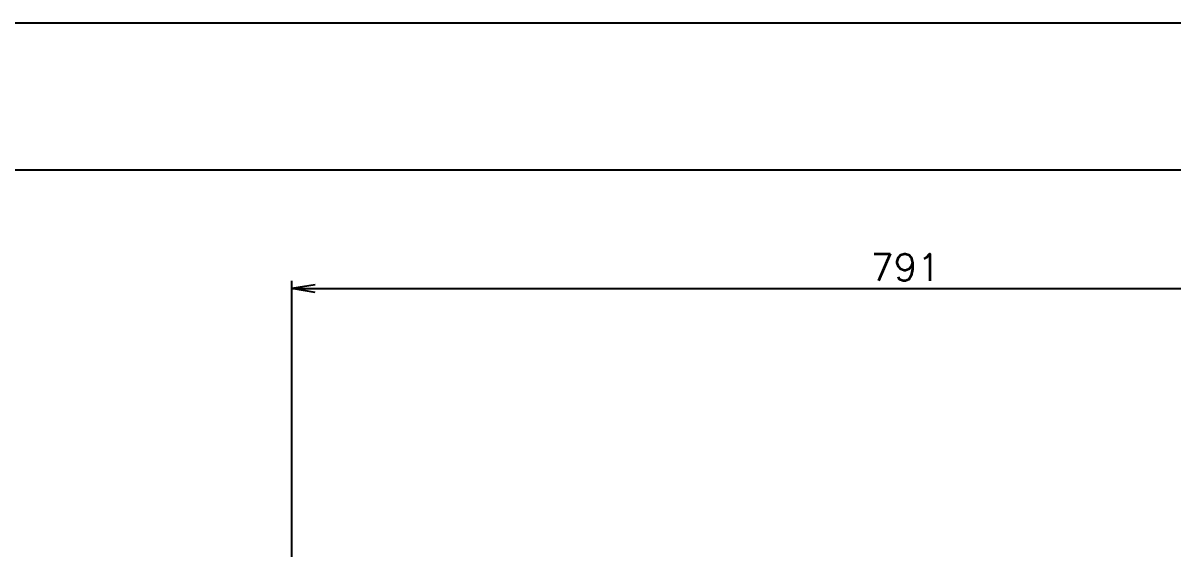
# Model space of a CAD drawing. Header units: millimetres. Extents: x -10155 to 20189, y -25550 to -22580.
# Drawn here: x -8498 to -7756, y -22919 to -22580 of the extents above; entities that cross this region are included whole.
import ezdxf

# ---------------------------------------------------------------- set-up
doc = ezdxf.new("R2010")
doc.units = ezdxf.units.MM
doc.layers.add('title_frame', color=7, linetype='Continuous')
doc.layers.add('word_dim', color=253, linetype='Continuous')
doc.styles.get("Standard").update_dxf_attribs({"font": 'romans.shx', "bigfont": 'bigfont.shx'})
doc.dimstyles.new('RS-1-5', dxfattribs={"dimscale": 5, "dimtxt": 3.5, "dimasz": 3, "dimexe": 1, "dimexo": 0, "dimgap": 1, "dimtad": 3, "dimdsep": 46, "dimtxsty": 'Standard', "dimblk1": 'OPEN', "dimblk2": 'OPEN', "dimsah": 1, "dimcen": 0, "dimclrd": 256, "dimclre": 256, "dimclrt": 3, "dimadec": 0, "dimazin": 0, "dimtfac": 1, "dimtmove": 0, "dimatfit": 3, "dimldrblk": 'OPEN', "dimfxl": 0, "dimtolj": 1, "dimtzin": 0, "dimarcsym": 0})

# ---------------------------------------------------------------- blocks, each defined once
blk = doc.blocks.new('_Open')
at = {"color": 0, "lineweight": -2}
for p, q in [((-1, 0.167), (0, 0)), ((-1, -0.167), (0, 0)), ((0, 0), (-1, 0))]:
    blk.add_line(p, q, dxfattribs=at)
blk = doc.blocks.new('*D755')
at = {"layer": 'DEFPOINTS', "color": 0, "ltscale": 2}
for p in [(-7533.44, -22750.69), (-8324.45, -22948), (-7533.44, -23067)]:
    blk.add_point(p, dxfattribs=at)
at = {"layer": 'word_dim', "lineweight": -2, "ltscale": 2}
for p, q in [((-8324.45, -22948), (-8324.45, -22745.69)), ((-8309.45, -22750.69), (-7548.44, -22750.69)), ((-7533.44, -23067), (-7533.44, -22745.69))]:
    blk.add_line(p, q, dxfattribs=at)
at = {"layer": 'word_dim', "lineweight": -2, "ltscale": 2, "xscale": 15, "yscale": 15, "zscale": 15, "rotation": 180}
blk.add_blockref('_Open', (-8324.45, -22750.69), dxfattribs=at)
at = {"layer": 'word_dim', "lineweight": -2, "ltscale": 2, "xscale": 15, "yscale": 15, "zscale": 15}
blk.add_blockref('_Open', (-7533.44, -22750.69), dxfattribs=at)
at = {"layer": 'word_dim', "color": 3, "ltscale": 2, "insert": (-7928.94, -22736.94), "char_height": 17.5, "attachment_point": 5}
blk.add_mtext('\\A1;791', dxfattribs=at)

msp = doc.modelspace()

# ---------------------------------------------------------------- linework, layer by layer
at = {"layer": 'title_frame', "color": 4}
msp.add_lwpolyline([(-5955.317, -22579.524), (-10155.317, -22579.524), (-10155.317, -25549.524), (-5955.317, -25549.524)], close=True, dxfattribs=at)
at = {"layer": 'title_frame'}
msp.add_lwpolyline([(-10052.067, -22674.149), (-6058.567, -22674.149), (-6058.567, -25454.899), (-10052.067, -25454.899)], close=True, dxfattribs=at)

# ---------------------------------------------------------------- dimensions: what is measured, and where the dimension line sits
at = {"layer": 'word_dim', "ltscale": 2}
dim = msp.add_linear_dim(base=(-7533.444, -22750.69), p1=(-8324.446, -22948.004), p2=(-7533.444, -23067.004), dimstyle='RS-1-5', dxfattribs=at)
dim.commit()
dim.dimension.update_dxf_attribs({"geometry": '*D755', "text_midpoint": (-7928.945, -22736.94)})

doc.saveas('drawing.dxf')
